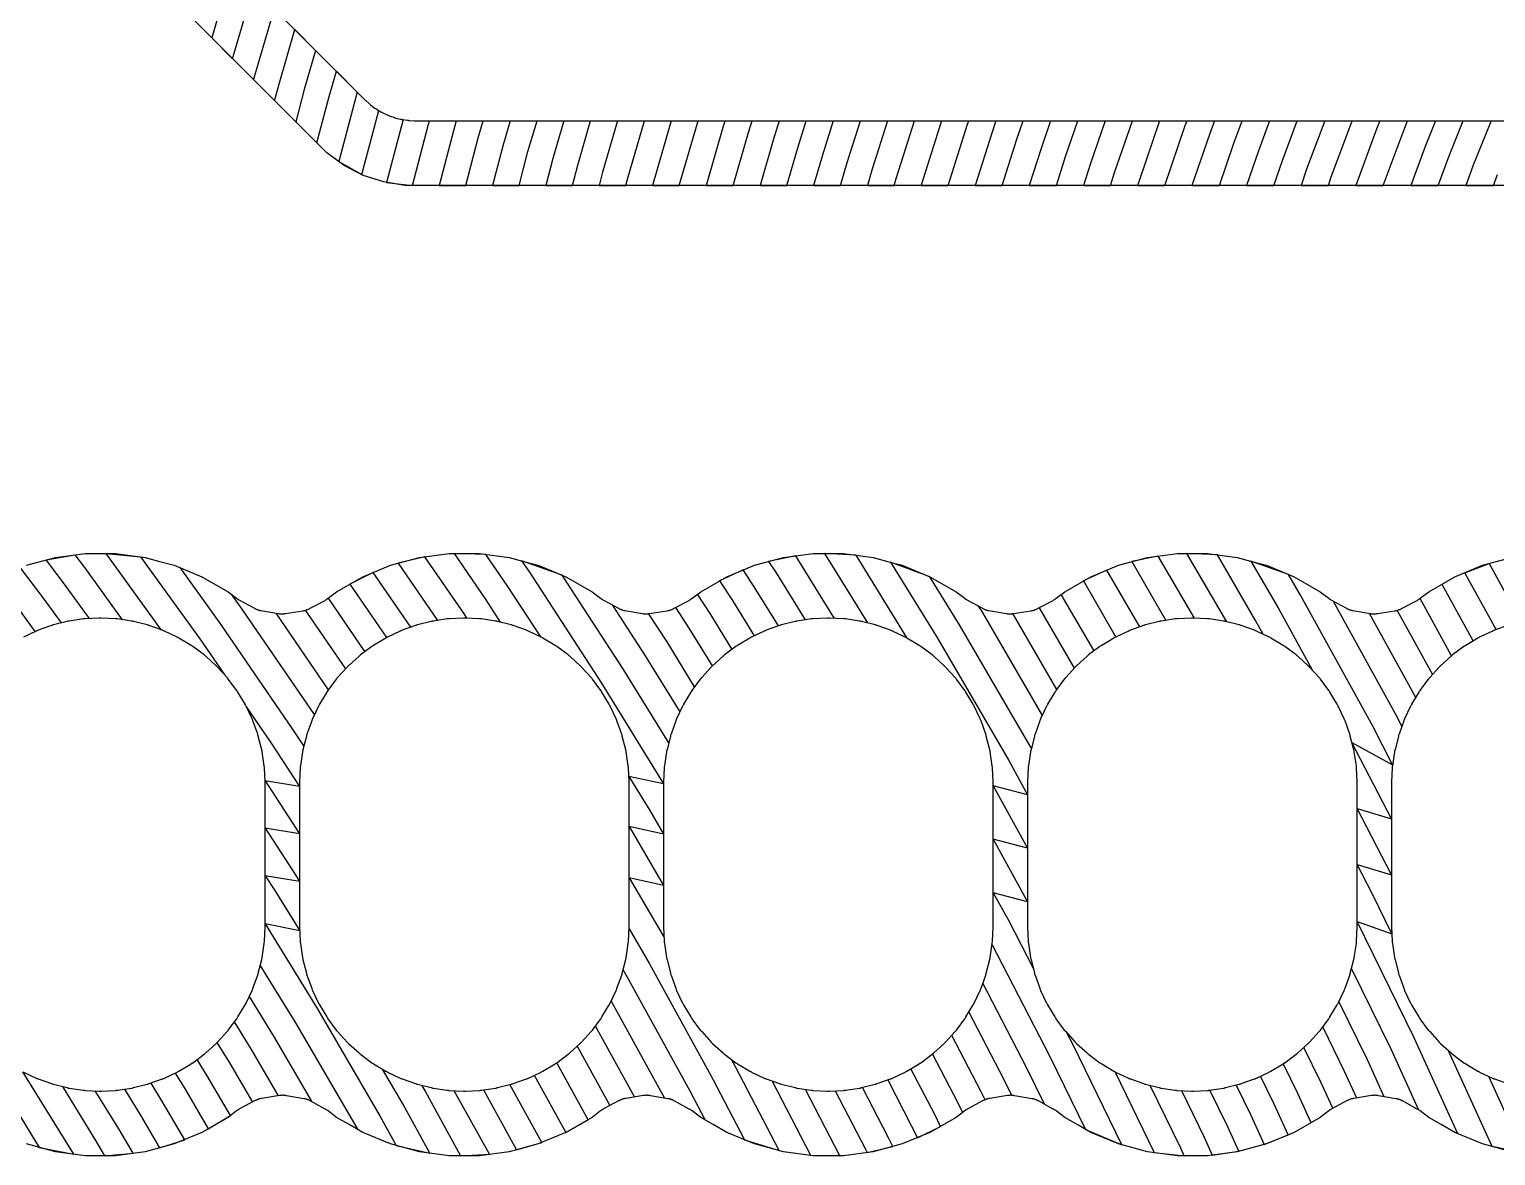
# Model space of a CAD drawing. Header units: metres. Extents: x 100 to 171, y -146 to -25.
# Drawn here: x 137.8 to 148.04, y -73.22 to -65.36 of the extents above; entities that cross this region are included whole.
import ezdxf

# ---------------------------------------------------------------- set-up
doc = ezdxf.new("R2010")
doc.units = ezdxf.units.M

msp = doc.modelspace()

# ---------------------------------------------------------------- linework, layer by layer
for points in [[(127.786, -53.494), (140.146, -65.854), (140.149, -65.856), (140.152, -65.859), (140.177, -65.882), (140.18, -65.884), (140.183, -65.887), (140.186, -65.889), (140.188, -65.891), (140.216, -65.912), (140.219, -65.914), (140.222, -65.916), (140.225, -65.918), (140.228, -65.92), (140.258, -65.937), (140.261, -65.939), (140.264, -65.941), (140.267, -65.943), (140.271, -65.944), (140.302, -65.959), (140.305, -65.961), (140.309, -65.962), (140.312, -65.963), (140.315, -65.965), (140.348, -65.976), (140.351, -65.978), (140.355, -65.979), (140.358, -65.98), (140.362, -65.981), (140.395, -65.989), (140.399, -65.99), (140.402, -65.991), (140.406, -65.991), (140.41, -65.992), (140.444, -65.997), (140.447, -65.997), (140.451, -65.998), (140.455, -65.998), (140.458, -65.998), (140.493, -66), (140.496, -66), (140.5, -66), (161, -66)], [(160.025, -66.451), (140.425, -66.451), (140.277, -66.427), (140.135, -66.381), (140.002, -66.313), (139.881, -66.225), (139.767, -66.111), (127.415, -53.759)], [(138.933, -65.277), (139.032, -64.934), (139.079, -64.786), (139.222, -64.93), (139.204, -64.986), (139.078, -65.422), (139.223, -65.567), (139.366, -65.074), (139.512, -65.219), (139.376, -65.687), (139.369, -65.713)], [(139.516, -65.861), (139.55, -65.735), (139.657, -65.364), (139.802, -65.51), (139.723, -65.783), (139.664, -66.008), (139.811, -66.155), (139.897, -65.831), (139.948, -65.655), (140.093, -65.8), (140.07, -65.879), (139.963, -66.285), (140.125, -66.376), (140.243, -65.929)], [(140.412, -65.992), (140.297, -66.43), (140.478, -66.451), (140.59, -66.023), (140.597, -66), (140.784, -66), (140.764, -66.071), (140.664, -66.451), (140.85, -66.451), (140.937, -66.119), (140.972, -66), (141.159, -66), (141.111, -66.167), (141.036, -66.451), (141.222, -66.451), (141.284, -66.215), (141.347, -66), (141.534, -66), (141.458, -66.263), (141.408, -66.451), (141.595, -66.451), (141.631, -66.311), (141.721, -66), (141.909, -66), (141.805, -66.359), (141.781, -66.451), (141.967, -66.451), (141.978, -66.407), (142.096, -66), (142.284, -66), (142.153, -66.451), (142.34, -66.451), (142.471, -66), (142.659, -66), (142.649, -66.031), (142.528, -66.451), (142.715, -66.451), (142.822, -66.083), (142.848, -66), (143.037, -66), (142.994, -66.136), (142.903, -66.451), (143.09, -66.451), (143.166, -66.188), (143.226, -66), (143.414, -66), (143.338, -66.24), (143.277, -66.451), (143.465, -66.451), (143.511, -66.292), (143.603, -66), (143.792, -66), (143.683, -66.345), (143.652, -66.451), (143.84, -66.451), (143.855, -66.397), (143.981, -66), (144.17, -66), (144.027, -66.449), (144.027, -66.451), (144.216, -66.451), (144.351, -66.023), (144.359, -66), (144.549, -66), (144.522, -66.08), (144.405, -66.451), (144.593, -66.451), (144.693, -66.136), (144.74, -66), (144.93, -66), (144.864, -66.193), (144.782, -66.451), (144.971, -66.451), (145.035, -66.249), (145.12, -66), (145.311, -66), (145.206, -66.306), (145.16, -66.451), (145.349, -66.451), (145.377, -66.362), (145.501, -66), (145.691, -66), (145.548, -66.419), (145.537, -66.451), (145.727, -66.451), (145.87, -66.034), (145.883, -66), (146.075, -66), (146.04, -66.095), (145.917, -66.451), (146.108, -66.451), (146.209, -66.156), (146.267, -66), (146.459, -66), (146.379, -66.216), (146.298, -66.451), (146.488, -66.451), (146.548, -66.277), (146.651, -66), (146.843, -66), (146.717, -66.338), (146.679, -66.451), (146.869, -66.451), (146.887, -66.398), (147.035, -66), (147.228, -66), (147.208, -66.051), (147.06, -66.451), (147.252, -66.451), (147.376, -66.116), (147.422, -66), (147.616, -66), (147.544, -66.18), (147.444, -66.451), (147.636, -66.451), (147.712, -66.245), (147.81, -66), (148.004, -66), (147.88, -66.31), (147.828, -66.451), (148.02, -66.451), (148.048, -66.375)], [(137.784, -69.101), (137.987, -69.047), (138.195, -69.019), (138.405, -69.019), (138.613, -69.047), (138.706, -69.072), (138.816, -69.101), (139.009, -69.181), (139.191, -69.286), (139.251, -69.332), (139.254, -69.335), (139.257, -69.337), (139.261, -69.339), (139.264, -69.341), (139.267, -69.343), (139.271, -69.345), (139.375, -69.401), (139.378, -69.403), (139.381, -69.405), (139.385, -69.406), (139.388, -69.408), (139.392, -69.409), (139.395, -69.411), (139.399, -69.412), (139.402, -69.413), (139.406, -69.414), (139.409, -69.415), (139.413, -69.416), (139.417, -69.417), (139.42, -69.417), (139.542, -69.438), (139.545, -69.439), (139.549, -69.44), (139.553, -69.44), (139.557, -69.44), (139.561, -69.44), (139.564, -69.441), (139.568, -69.441), (139.572, -69.441), (139.576, -69.44), (139.58, -69.44), (139.583, -69.44), (139.587, -69.439), (139.591, -69.439), (139.713, -69.419), (139.716, -69.419), (139.72, -69.418), (139.724, -69.417), (139.728, -69.416), (139.731, -69.415), (139.735, -69.414), (139.738, -69.413), (139.742, -69.411), (139.746, -69.41), (139.749, -69.409), (139.753, -69.407), (139.756, -69.405), (139.759, -69.404), (139.868, -69.346), (139.871, -69.344), (139.874, -69.342), (139.877, -69.34), (139.88, -69.339), (139.883, -69.337), (139.886, -69.334), (139.889, -69.332), (139.949, -69.286), (140.131, -69.181), (140.324, -69.101), (140.527, -69.047), (140.735, -69.019), (140.945, -69.019), (141.153, -69.047), (141.246, -69.072), (141.356, -69.101), (141.549, -69.181), (141.731, -69.286), (141.791, -69.332), (141.794, -69.335), (141.797, -69.337), (141.801, -69.339), (141.804, -69.341), (141.807, -69.343), (141.811, -69.345), (141.915, -69.401), (141.918, -69.403), (141.921, -69.405), (141.925, -69.406), (141.928, -69.408), (141.932, -69.409), (141.935, -69.411), (141.939, -69.412), (141.942, -69.413), (141.946, -69.414), (141.949, -69.415), (141.953, -69.416), (141.957, -69.417), (141.96, -69.417), (142.082, -69.438), (142.085, -69.439), (142.089, -69.44), (142.093, -69.44), (142.097, -69.44), (142.101, -69.44), (142.104, -69.441), (142.108, -69.441), (142.112, -69.441), (142.116, -69.44), (142.12, -69.44), (142.123, -69.44), (142.127, -69.439), (142.131, -69.439), (142.253, -69.419), (142.256, -69.419), (142.26, -69.418), (142.264, -69.417), (142.268, -69.416), (142.271, -69.415), (142.275, -69.414), (142.278, -69.413), (142.282, -69.411), (142.286, -69.41), (142.289, -69.409), (142.293, -69.407), (142.296, -69.405), (142.299, -69.404), (142.408, -69.346), (142.411, -69.344), (142.414, -69.342), (142.417, -69.34), (142.42, -69.339), (142.423, -69.337), (142.426, -69.334), (142.429, -69.332), (142.489, -69.286), (142.671, -69.181), (142.864, -69.101), (143.067, -69.047), (143.275, -69.019), (143.485, -69.019), (143.693, -69.047), (143.786, -69.072), (143.896, -69.101), (144.089, -69.181), (144.271, -69.286), (144.331, -69.332), (144.334, -69.335), (144.337, -69.337), (144.341, -69.339), (144.344, -69.341), (144.347, -69.343), (144.351, -69.345), (144.455, -69.401), (144.458, -69.403), (144.461, -69.405), (144.465, -69.406), (144.468, -69.408), (144.472, -69.409), (144.475, -69.411), (144.479, -69.412), (144.482, -69.413), (144.486, -69.414), (144.489, -69.415), (144.493, -69.416), (144.497, -69.417), (144.5, -69.417), (144.622, -69.438), (144.625, -69.439), (144.629, -69.44), (144.633, -69.44), (144.637, -69.44), (144.641, -69.44), (144.644, -69.441), (144.648, -69.441), (144.652, -69.441), (144.656, -69.44), (144.66, -69.44), (144.663, -69.44), (144.667, -69.439), (144.671, -69.439), (144.793, -69.419), (144.796, -69.419), (144.8, -69.418), (144.804, -69.417), (144.808, -69.416), (144.811, -69.415), (144.815, -69.414), (144.818, -69.413), (144.822, -69.411), (144.826, -69.41), (144.829, -69.409), (144.833, -69.407), (144.836, -69.405), (144.839, -69.404), (144.948, -69.346), (144.951, -69.344), (144.954, -69.342), (144.957, -69.34), (144.96, -69.339), (144.963, -69.337), (144.966, -69.334), (144.969, -69.332), (145.029, -69.286), (145.211, -69.181), (145.404, -69.101), (145.607, -69.047), (145.815, -69.019), (146.025, -69.019), (146.233, -69.047), (146.326, -69.072), (146.436, -69.101), (146.629, -69.181), (146.811, -69.286), (146.871, -69.332), (146.874, -69.335), (146.877, -69.337), (146.881, -69.339), (146.884, -69.341), (146.887, -69.343), (146.891, -69.345), (146.995, -69.401), (146.998, -69.403), (147.001, -69.405), (147.005, -69.406), (147.008, -69.408), (147.012, -69.409), (147.015, -69.411), (147.019, -69.412), (147.022, -69.413), (147.026, -69.414), (147.029, -69.415), (147.033, -69.416), (147.037, -69.417), (147.04, -69.417), (147.162, -69.438), (147.165, -69.439), (147.169, -69.44), (147.173, -69.44), (147.177, -69.44), (147.181, -69.44), (147.184, -69.441), (147.188, -69.441), (147.192, -69.441), (147.196, -69.44), (147.2, -69.44), (147.203, -69.44), (147.207, -69.439), (147.211, -69.439), (147.333, -69.419), (147.336, -69.419), (147.34, -69.418), (147.344, -69.417), (147.348, -69.416), (147.351, -69.415), (147.355, -69.414), (147.358, -69.413), (147.362, -69.411), (147.366, -69.41), (147.369, -69.409), (147.373, -69.407), (147.376, -69.405), (147.379, -69.404), (147.488, -69.346), (147.491, -69.344), (147.494, -69.342), (147.497, -69.34), (147.5, -69.339), (147.503, -69.337), (147.506, -69.334), (147.509, -69.332), (147.569, -69.286), (147.751, -69.181), (147.944, -69.101), (148.147, -69.047)], [(138.225, -69.473), (138.044, -69.223), (137.923, -69.064), (138.123, -69.029), (138.189, -69.116), (138.453, -69.481)], [(138.727, -69.553), (138.341, -69.019), (138.58, -69.043), (138.994, -69.615), (139.163, -69.862)], [(140.858, -69.471), (140.84, -69.442), (140.565, -69.042), (140.378, -69.087), (140.652, -69.487)], [(141.373, -69.601), (141.139, -69.242), (140.99, -69.026), (140.768, -69.019), (140.989, -69.342), (141.091, -69.499)], [(143.422, -69.472), (143.167, -69.059), (143.152, -69.036), (142.963, -69.075), (143.015, -69.155), (143.217, -69.483)], [(143.93, -69.61), (143.573, -69.031), (143.354, -69.019), (143.653, -69.504)], [(145.935, -69.471), (145.682, -69.037), (145.497, -69.076), (145.735, -69.486)], [(146.413, -69.583), (146.361, -69.487), (146.094, -69.029), (145.88, -69.019), (146.157, -69.495)], [(137.846, -69.564), (137.755, -69.437), (137.57, -69.194), (137.74, -69.12), (137.9, -69.33), (138.026, -69.504)], [(139.72, -70.362), (139.642, -70.242), (139.141, -69.512), (138.857, -69.118)], [(140.466, -69.534), (140.204, -69.151), (140.041, -69.233), (140.297, -69.606)], [(142.266, -70.341), (141.95, -69.829), (141.522, -69.17), (141.239, -69.07), (141.289, -69.142), (141.798, -69.925), (142.23, -70.626), (141.988, -70.576), (142.134, -70.813), (142.23, -70.978), (141.99, -70.924), (142.23, -71.335), (141.99, -71.281), (142.234, -71.699)], [(143.031, -69.525), (142.863, -69.251), (142.786, -69.134), (142.621, -69.21), (142.711, -69.347), (142.863, -69.594)], [(144.796, -70.377), (144.795, -70.375), (144.295, -69.518), (144.088, -69.181), (143.814, -69.079), (144.141, -69.61), (144.638, -70.463), (144.77, -70.703), (144.53, -70.64), (144.77, -71.076), (144.53, -71.013), (144.77, -71.449), (144.53, -71.386), (144.638, -71.583), (144.809, -71.912)], [(145.553, -69.531), (145.322, -69.135), (145.159, -69.211), (145.386, -69.602)], [(147.773, -73.068), (147.467, -72.399), (147.07, -71.587), (147.312, -71.673), (147.177, -71.395), (147.07, -71.189), (147.31, -71.261), (147.07, -70.799), (147.31, -70.87), (147.033, -70.337), (147.317, -70.494), (147.178, -70.225), (146.674, -69.31), (146.59, -69.165), (146.327, -69.072), (146.518, -69.399), (146.756, -69.832)], [(148.039, -69.55), (147.82, -69.153), (147.991, -69.089), (148.215, -69.497)], [(147.66, -69.234), (147.878, -69.63)], [(139.212, -69.303), (139.288, -69.408), (139.792, -70.142), (139.794, -70.145)], [(140.146, -69.704), (139.891, -69.331)], [(142.709, -69.688), (142.559, -69.444), (142.467, -69.303)], [(145.234, -69.698), (145.005, -69.305)], [(146.903, -69.352), (147.337, -70.14), (147.381, -70.226)], [(147.729, -69.733), (147.509, -69.333)], [(137.853, -72.679), (137.856, -72.681), (137.86, -72.682), (137.863, -72.684), (137.867, -72.685), (137.959, -72.718), (137.963, -72.719), (137.966, -72.72), (137.97, -72.722), (137.973, -72.722), (138.068, -72.746), (138.072, -72.747), (138.076, -72.748), (138.079, -72.749), (138.083, -72.749), (138.18, -72.764), (138.184, -72.764), (138.187, -72.764), (138.191, -72.765), (138.195, -72.765), (138.293, -72.77), (138.296, -72.77), (138.3, -72.77), (138.304, -72.77), (138.307, -72.77), (138.405, -72.765), (138.409, -72.765), (138.413, -72.764), (138.416, -72.764), (138.42, -72.764), (138.517, -72.749), (138.521, -72.749), (138.524, -72.748), (138.528, -72.747), (138.531, -72.746), (138.627, -72.722), (138.63, -72.722), (138.634, -72.72), (138.637, -72.719), (138.641, -72.718), (138.733, -72.685), (138.737, -72.684), (138.74, -72.682), (138.743, -72.681), (138.747, -72.679), (138.835, -72.638), (138.839, -72.636), (138.842, -72.634), (138.845, -72.632), (138.848, -72.631), (138.933, -72.58), (138.936, -72.578), (138.939, -72.576), (138.942, -72.574), (138.945, -72.572), (139.024, -72.513), (139.027, -72.511), (139.03, -72.509), (139.032, -72.507), (139.035, -72.504), (139.108, -72.438), (139.11, -72.436), (139.113, -72.433), (139.116, -72.431), (139.118, -72.428), (139.184, -72.355), (139.187, -72.352), (139.189, -72.35), (139.191, -72.347), (139.193, -72.344), (139.252, -72.265), (139.254, -72.262), (139.256, -72.259), (139.258, -72.256), (139.26, -72.253), (139.311, -72.169), (139.312, -72.165), (139.314, -72.162), (139.316, -72.159), (139.317, -72.156), (139.359, -72.067), (139.361, -72.063), (139.362, -72.06), (139.364, -72.057), (139.365, -72.053), (139.398, -71.961), (139.399, -71.957), (139.4, -71.954), (139.401, -71.95), (139.402, -71.947), (139.426, -71.852), (139.427, -71.848), (139.428, -71.844), (139.429, -71.841), (139.429, -71.837), (139.444, -71.74), (139.444, -71.736), (139.444, -71.733), (139.445, -71.729), (139.445, -71.725), (139.45, -71.627), (139.45, -71.624), (139.45, -71.62), (139.45, -70.62), (139.45, -70.616), (139.45, -70.613), (139.445, -70.515), (139.445, -70.511), (139.444, -70.507), (139.444, -70.504), (139.444, -70.5), (139.429, -70.403), (139.429, -70.399), (139.428, -70.396), (139.427, -70.392), (139.426, -70.388), (139.402, -70.293), (139.401, -70.29), (139.4, -70.286), (139.399, -70.283), (139.398, -70.279), (139.365, -70.187), (139.364, -70.183), (139.362, -70.18), (139.361, -70.177), (139.359, -70.173), (139.317, -70.084), (139.316, -70.081), (139.314, -70.078), (139.312, -70.075), (139.311, -70.071), (139.26, -69.987), (139.258, -69.984), (139.256, -69.981), (139.254, -69.978), (139.252, -69.975), (139.193, -69.896), (139.191, -69.893), (139.189, -69.89), (139.187, -69.888), (139.184, -69.885), (139.118, -69.812), (139.116, -69.809), (139.113, -69.807), (139.11, -69.804), (139.108, -69.802), (139.035, -69.736), (139.032, -69.733), (139.03, -69.731), (139.027, -69.729), (139.024, -69.727), (138.945, -69.668), (138.942, -69.666), (138.939, -69.664), (138.936, -69.662), (138.933, -69.66), (138.848, -69.609), (138.845, -69.608), (138.842, -69.606), (138.839, -69.604), (138.835, -69.602), (138.747, -69.561), (138.743, -69.559), (138.74, -69.558), (138.737, -69.556), (138.733, -69.555), (138.641, -69.522), (138.637, -69.521), (138.634, -69.52), (138.63, -69.518), (138.627, -69.518), (138.531, -69.494), (138.528, -69.493), (138.524, -69.492), (138.521, -69.491), (138.517, -69.491), (138.42, -69.476), (138.416, -69.476), (138.413, -69.476), (138.409, -69.475), (138.405, -69.475), (138.307, -69.47), (138.304, -69.47), (138.3, -69.47), (138.296, -69.47), (138.293, -69.47), (138.195, -69.475), (138.191, -69.475), (138.187, -69.476), (138.184, -69.476), (138.18, -69.476), (138.083, -69.491), (138.079, -69.491), (138.076, -69.492), (138.072, -69.493), (138.068, -69.494), (137.973, -69.518), (137.97, -69.518), (137.966, -69.52), (137.963, -69.521), (137.959, -69.522), (137.867, -69.555), (137.863, -69.556), (137.86, -69.558), (137.856, -69.559), (137.853, -69.561), (137.764, -69.602)], [(139.892, -69.97), (139.526, -69.436)], [(140.393, -72.679), (140.396, -72.681), (140.4, -72.682), (140.403, -72.684), (140.407, -72.685), (140.499, -72.718), (140.503, -72.719), (140.506, -72.72), (140.51, -72.722), (140.513, -72.722), (140.608, -72.746), (140.612, -72.747), (140.616, -72.748), (140.619, -72.749), (140.623, -72.749), (140.72, -72.764), (140.724, -72.764), (140.727, -72.764), (140.731, -72.765), (140.735, -72.765), (140.833, -72.77), (140.836, -72.77), (140.84, -72.77), (140.844, -72.77), (140.847, -72.77), (140.945, -72.765), (140.949, -72.765), (140.953, -72.764), (140.956, -72.764), (140.96, -72.764), (141.057, -72.749), (141.061, -72.749), (141.064, -72.748), (141.068, -72.747), (141.071, -72.746), (141.167, -72.722), (141.17, -72.722), (141.174, -72.72), (141.177, -72.719), (141.181, -72.718), (141.273, -72.685), (141.277, -72.684), (141.28, -72.682), (141.283, -72.681), (141.287, -72.679), (141.375, -72.638), (141.379, -72.636), (141.382, -72.634), (141.385, -72.632), (141.388, -72.631), (141.473, -72.58), (141.476, -72.578), (141.479, -72.576), (141.482, -72.574), (141.485, -72.572), (141.564, -72.513), (141.567, -72.511), (141.57, -72.509), (141.572, -72.507), (141.575, -72.504), (141.648, -72.438), (141.65, -72.436), (141.653, -72.433), (141.656, -72.431), (141.658, -72.428), (141.724, -72.355), (141.727, -72.352), (141.729, -72.35), (141.731, -72.347), (141.733, -72.344), (141.792, -72.265), (141.794, -72.262), (141.796, -72.259), (141.798, -72.256), (141.8, -72.253), (141.851, -72.169), (141.852, -72.165), (141.854, -72.162), (141.856, -72.159), (141.857, -72.156), (141.899, -72.067), (141.901, -72.063), (141.902, -72.06), (141.904, -72.057), (141.905, -72.053), (141.938, -71.961), (141.939, -71.957), (141.94, -71.954), (141.941, -71.95), (141.942, -71.947), (141.966, -71.852), (141.967, -71.848), (141.968, -71.844), (141.969, -71.841), (141.969, -71.837), (141.984, -71.74), (141.984, -71.736), (141.984, -71.733), (141.985, -71.729), (141.985, -71.725), (141.99, -71.627), (141.99, -71.624), (141.99, -71.62), (141.99, -70.62), (141.99, -70.616), (141.99, -70.613), (141.985, -70.515), (141.985, -70.511), (141.984, -70.507), (141.984, -70.504), (141.984, -70.5), (141.969, -70.403), (141.969, -70.399), (141.968, -70.396), (141.967, -70.392), (141.966, -70.388), (141.942, -70.293), (141.941, -70.29), (141.94, -70.286), (141.939, -70.283), (141.938, -70.279), (141.905, -70.187), (141.904, -70.183), (141.902, -70.18), (141.901, -70.177), (141.899, -70.173), (141.857, -70.084), (141.856, -70.081), (141.854, -70.078), (141.852, -70.075), (141.851, -70.071), (141.8, -69.987), (141.798, -69.984), (141.796, -69.981), (141.794, -69.978), (141.792, -69.975), (141.733, -69.896), (141.731, -69.893), (141.729, -69.89), (141.727, -69.888), (141.724, -69.885), (141.658, -69.812), (141.656, -69.809), (141.653, -69.807), (141.65, -69.804), (141.648, -69.802), (141.575, -69.736), (141.572, -69.733), (141.57, -69.731), (141.567, -69.729), (141.564, -69.727), (141.485, -69.668), (141.482, -69.666), (141.479, -69.664), (141.476, -69.662), (141.473, -69.66), (141.388, -69.609), (141.385, -69.608), (141.382, -69.606), (141.379, -69.604), (141.375, -69.602), (141.287, -69.561), (141.283, -69.559), (141.28, -69.558), (141.277, -69.556), (141.273, -69.555), (141.181, -69.522), (141.177, -69.521), (141.174, -69.52), (141.17, -69.518), (141.167, -69.518), (141.071, -69.494), (141.068, -69.493), (141.064, -69.492), (141.061, -69.491), (141.057, -69.491), (140.96, -69.476), (140.956, -69.476), (140.953, -69.476), (140.949, -69.475), (140.945, -69.475), (140.847, -69.47), (140.844, -69.47), (140.84, -69.47), (140.836, -69.47), (140.833, -69.47), (140.735, -69.475), (140.731, -69.475), (140.727, -69.476), (140.724, -69.476), (140.72, -69.476), (140.623, -69.491), (140.619, -69.491), (140.616, -69.492), (140.612, -69.493), (140.608, -69.494), (140.513, -69.518), (140.51, -69.518), (140.506, -69.52), (140.503, -69.521), (140.499, -69.522), (140.407, -69.555), (140.403, -69.556), (140.4, -69.558), (140.396, -69.559), (140.393, -69.561), (140.304, -69.602), (140.301, -69.604), (140.298, -69.606), (140.295, -69.608), (140.291, -69.609), (140.207, -69.66), (140.204, -69.662), (140.201, -69.664), (140.198, -69.666), (140.195, -69.668), (140.116, -69.727), (140.113, -69.729), (140.11, -69.731), (140.108, -69.733), (140.105, -69.736), (140.032, -69.802), (140.029, -69.804), (140.027, -69.807), (140.024, -69.809), (140.022, -69.812), (139.956, -69.885), (139.953, -69.888), (139.951, -69.89), (139.949, -69.893), (139.946, -69.896), (139.888, -69.975), (139.886, -69.978), (139.884, -69.981), (139.882, -69.984), (139.88, -69.987), (139.829, -70.071), (139.828, -70.075), (139.826, -70.078), (139.824, -70.081), (139.822, -70.084), (139.78, -70.173), (139.779, -70.177), (139.777, -70.18), (139.776, -70.183), (139.775, -70.187), (139.742, -70.279), (139.741, -70.283), (139.739, -70.286), (139.738, -70.29), (139.738, -70.293), (139.714, -70.388), (139.713, -70.392), (139.712, -70.396), (139.711, -70.399), (139.711, -70.403), (139.696, -70.5), (139.696, -70.504), (139.695, -70.507), (139.695, -70.511), (139.695, -70.515), (139.69, -70.613), (139.69, -70.616), (139.69, -70.62), (139.69, -71.62), (139.69, -71.624), (139.69, -71.627), (139.695, -71.725), (139.695, -71.729), (139.695, -71.733), (139.696, -71.736), (139.696, -71.74), (139.711, -71.837), (139.711, -71.841), (139.712, -71.844), (139.713, -71.848), (139.714, -71.852), (139.738, -71.947), (139.738, -71.95), (139.739, -71.954), (139.741, -71.957), (139.742, -71.961), (139.775, -72.053), (139.776, -72.057), (139.777, -72.06), (139.779, -72.063), (139.78, -72.067), (139.822, -72.156), (139.824, -72.159), (139.826, -72.162), (139.828, -72.165), (139.829, -72.169), (139.88, -72.253), (139.882, -72.256), (139.884, -72.259), (139.886, -72.262), (139.888, -72.265), (139.946, -72.344), (139.949, -72.347), (139.951, -72.35), (139.953, -72.352), (139.956, -72.355), (140.022, -72.428), (140.024, -72.431), (140.027, -72.433), (140.029, -72.436), (140.032, -72.438), (140.105, -72.504), (140.108, -72.507), (140.11, -72.509), (140.113, -72.511), (140.116, -72.513), (140.195, -72.572), (140.198, -72.574), (140.201, -72.576), (140.204, -72.578), (140.207, -72.58), (140.291, -72.631), (140.295, -72.632), (140.298, -72.634), (140.301, -72.636), (140.304, -72.638), (140.393, -72.679)], [(139.73, -69.415), (140.011, -69.824)], [(141.872, -69.378), (142.102, -69.733), (142.344, -70.124)], [(142.447, -69.949), (142.254, -69.636), (142.126, -69.439)], [(142.933, -72.679), (142.936, -72.681), (142.94, -72.682), (142.943, -72.684), (142.947, -72.685), (143.039, -72.718), (143.043, -72.719), (143.046, -72.72), (143.05, -72.722), (143.053, -72.722), (143.148, -72.746), (143.152, -72.747), (143.156, -72.748), (143.159, -72.749), (143.163, -72.749), (143.26, -72.764), (143.264, -72.764), (143.267, -72.764), (143.271, -72.765), (143.275, -72.765), (143.373, -72.77), (143.376, -72.77), (143.38, -72.77), (143.384, -72.77), (143.387, -72.77), (143.485, -72.765), (143.489, -72.765), (143.493, -72.764), (143.496, -72.764), (143.5, -72.764), (143.597, -72.749), (143.601, -72.749), (143.604, -72.748), (143.608, -72.747), (143.611, -72.746), (143.707, -72.722), (143.71, -72.722), (143.714, -72.72), (143.717, -72.719), (143.721, -72.718), (143.813, -72.685), (143.817, -72.684), (143.82, -72.682), (143.823, -72.681), (143.827, -72.679), (143.915, -72.638), (143.919, -72.636), (143.922, -72.634), (143.925, -72.632), (143.928, -72.631), (144.013, -72.58), (144.016, -72.578), (144.019, -72.576), (144.022, -72.574), (144.025, -72.572), (144.104, -72.513), (144.107, -72.511), (144.11, -72.509), (144.112, -72.507), (144.115, -72.504), (144.188, -72.438), (144.19, -72.436), (144.193, -72.433), (144.196, -72.431), (144.198, -72.428), (144.264, -72.355), (144.267, -72.352), (144.269, -72.35), (144.271, -72.347), (144.273, -72.344), (144.332, -72.265), (144.334, -72.262), (144.336, -72.259), (144.338, -72.256), (144.34, -72.253), (144.391, -72.169), (144.392, -72.165), (144.394, -72.162), (144.396, -72.159), (144.397, -72.156), (144.439, -72.067), (144.441, -72.063), (144.442, -72.06), (144.444, -72.057), (144.445, -72.053), (144.478, -71.961), (144.479, -71.957), (144.48, -71.954), (144.481, -71.95), (144.482, -71.947), (144.506, -71.852), (144.507, -71.848), (144.508, -71.844), (144.509, -71.841), (144.509, -71.837), (144.524, -71.74), (144.524, -71.736), (144.524, -71.733), (144.525, -71.729), (144.525, -71.725), (144.53, -71.627), (144.53, -71.624), (144.53, -71.62), (144.53, -70.62), (144.53, -70.616), (144.53, -70.613), (144.525, -70.515), (144.525, -70.511), (144.524, -70.507), (144.524, -70.504), (144.524, -70.5), (144.509, -70.403), (144.509, -70.399), (144.508, -70.396), (144.507, -70.392), (144.506, -70.388), (144.482, -70.293), (144.481, -70.29), (144.48, -70.286), (144.479, -70.283), (144.478, -70.279), (144.445, -70.187), (144.444, -70.183), (144.442, -70.18), (144.441, -70.177), (144.439, -70.173), (144.397, -70.084), (144.396, -70.081), (144.394, -70.078), (144.392, -70.075), (144.391, -70.071), (144.34, -69.987), (144.338, -69.984), (144.336, -69.981), (144.334, -69.978), (144.332, -69.975), (144.273, -69.896), (144.271, -69.893), (144.269, -69.89), (144.267, -69.888), (144.264, -69.885), (144.198, -69.812), (144.196, -69.809), (144.193, -69.807), (144.19, -69.804), (144.188, -69.802), (144.115, -69.736), (144.112, -69.733), (144.11, -69.731), (144.107, -69.729), (144.104, -69.727), (144.025, -69.668), (144.022, -69.666), (144.019, -69.664), (144.016, -69.662), (144.013, -69.66), (143.928, -69.609), (143.925, -69.608), (143.922, -69.606), (143.919, -69.604), (143.915, -69.602), (143.827, -69.561), (143.823, -69.559), (143.82, -69.558), (143.817, -69.556), (143.813, -69.555), (143.721, -69.522), (143.717, -69.521), (143.714, -69.52), (143.71, -69.518), (143.707, -69.518), (143.611, -69.494), (143.608, -69.493), (143.604, -69.492), (143.601, -69.491), (143.597, -69.491), (143.5, -69.476), (143.496, -69.476), (143.493, -69.476), (143.489, -69.475), (143.485, -69.475), (143.387, -69.47), (143.384, -69.47), (143.38, -69.47), (143.376, -69.47), (143.373, -69.47), (143.275, -69.475), (143.271, -69.475), (143.267, -69.476), (143.264, -69.476), (143.26, -69.476), (143.163, -69.491), (143.159, -69.491), (143.156, -69.492), (143.152, -69.493), (143.148, -69.494), (143.053, -69.518), (143.05, -69.518), (143.046, -69.52), (143.043, -69.521), (143.039, -69.522), (142.947, -69.555), (142.943, -69.556), (142.94, -69.558), (142.936, -69.559), (142.933, -69.561), (142.844, -69.602), (142.841, -69.604), (142.838, -69.606), (142.835, -69.608), (142.831, -69.609), (142.747, -69.66), (142.744, -69.662), (142.741, -69.664), (142.738, -69.666), (142.735, -69.668), (142.656, -69.727), (142.653, -69.729), (142.65, -69.731), (142.648, -69.733), (142.645, -69.736), (142.572, -69.802), (142.569, -69.804), (142.567, -69.807), (142.564, -69.809), (142.562, -69.812), (142.496, -69.885), (142.493, -69.888), (142.491, -69.89), (142.489, -69.893), (142.486, -69.896), (142.428, -69.975), (142.426, -69.978), (142.424, -69.981), (142.422, -69.984), (142.42, -69.987), (142.369, -70.071), (142.368, -70.075), (142.366, -70.078), (142.364, -70.081), (142.362, -70.084), (142.32, -70.173), (142.319, -70.177), (142.317, -70.18), (142.316, -70.183), (142.315, -70.187), (142.282, -70.279), (142.281, -70.283), (142.279, -70.286), (142.278, -70.29), (142.278, -70.293), (142.254, -70.388), (142.253, -70.392), (142.252, -70.396), (142.251, -70.399), (142.251, -70.403), (142.236, -70.5), (142.236, -70.504), (142.235, -70.507), (142.235, -70.511), (142.235, -70.515), (142.23, -70.613), (142.23, -70.616), (142.23, -70.62), (142.23, -71.62), (142.23, -71.624), (142.23, -71.627), (142.235, -71.725), (142.235, -71.729), (142.235, -71.733), (142.236, -71.736), (142.236, -71.74), (142.251, -71.837), (142.251, -71.841), (142.252, -71.844), (142.253, -71.848), (142.254, -71.852), (142.278, -71.947), (142.278, -71.95), (142.279, -71.954), (142.281, -71.957), (142.282, -71.961), (142.315, -72.053), (142.316, -72.057), (142.317, -72.06), (142.319, -72.063), (142.32, -72.067), (142.362, -72.156), (142.364, -72.159), (142.366, -72.162), (142.368, -72.165), (142.369, -72.169), (142.42, -72.253), (142.422, -72.256), (142.424, -72.259), (142.426, -72.262), (142.428, -72.265), (142.486, -72.344), (142.489, -72.347), (142.491, -72.35), (142.493, -72.352), (142.496, -72.355), (142.562, -72.428), (142.564, -72.431), (142.567, -72.433), (142.569, -72.436), (142.572, -72.438), (142.645, -72.504), (142.648, -72.507), (142.65, -72.509), (142.653, -72.511), (142.656, -72.513), (142.735, -72.572), (142.738, -72.574), (142.741, -72.576), (142.744, -72.578), (142.747, -72.58), (142.831, -72.631), (142.835, -72.632), (142.838, -72.634), (142.841, -72.636), (142.844, -72.638), (142.933, -72.679)], [(142.313, -69.396), (142.407, -69.54), (142.569, -69.804)], [(144.425, -69.386), (144.45, -69.425), (144.872, -70.149)], [(144.974, -69.967), (144.666, -69.439)], [(145.473, -72.679), (145.476, -72.681), (145.48, -72.682), (145.483, -72.684), (145.487, -72.685), (145.579, -72.718), (145.583, -72.719), (145.586, -72.72), (145.59, -72.722), (145.593, -72.722), (145.688, -72.746), (145.692, -72.747), (145.696, -72.748), (145.699, -72.749), (145.703, -72.749), (145.8, -72.764), (145.804, -72.764), (145.807, -72.764), (145.811, -72.765), (145.815, -72.765), (145.913, -72.77), (145.916, -72.77), (145.92, -72.77), (145.924, -72.77), (145.927, -72.77), (146.025, -72.765), (146.029, -72.765), (146.033, -72.764), (146.036, -72.764), (146.04, -72.764), (146.137, -72.749), (146.141, -72.749), (146.144, -72.748), (146.148, -72.747), (146.151, -72.746), (146.247, -72.722), (146.25, -72.722), (146.254, -72.72), (146.257, -72.719), (146.261, -72.718), (146.353, -72.685), (146.357, -72.684), (146.36, -72.682), (146.363, -72.681), (146.367, -72.679), (146.455, -72.638), (146.459, -72.636), (146.462, -72.634), (146.465, -72.632), (146.468, -72.631), (146.553, -72.58), (146.556, -72.578), (146.559, -72.576), (146.562, -72.574), (146.565, -72.572), (146.644, -72.513), (146.647, -72.511), (146.65, -72.509), (146.652, -72.507), (146.655, -72.504), (146.728, -72.438), (146.73, -72.436), (146.733, -72.433), (146.736, -72.431), (146.738, -72.428), (146.804, -72.355), (146.807, -72.352), (146.809, -72.35), (146.811, -72.347), (146.813, -72.344), (146.872, -72.265), (146.874, -72.262), (146.876, -72.259), (146.878, -72.256), (146.88, -72.253), (146.931, -72.169), (146.932, -72.165), (146.934, -72.162), (146.936, -72.159), (146.937, -72.156), (146.979, -72.067), (146.981, -72.063), (146.982, -72.06), (146.984, -72.057), (146.985, -72.053), (147.018, -71.961), (147.019, -71.957), (147.02, -71.954), (147.021, -71.95), (147.022, -71.947), (147.046, -71.852), (147.047, -71.848), (147.048, -71.844), (147.049, -71.841), (147.049, -71.837), (147.064, -71.74), (147.064, -71.736), (147.064, -71.733), (147.065, -71.729), (147.065, -71.725), (147.07, -71.627), (147.07, -71.624), (147.07, -71.62), (147.07, -70.62), (147.07, -70.616), (147.07, -70.613), (147.065, -70.515), (147.065, -70.511), (147.064, -70.507), (147.064, -70.504), (147.064, -70.5), (147.049, -70.403), (147.049, -70.399), (147.048, -70.396), (147.047, -70.392), (147.046, -70.388), (147.022, -70.293), (147.021, -70.29), (147.02, -70.286), (147.019, -70.283), (147.018, -70.279), (146.985, -70.187), (146.984, -70.183), (146.982, -70.18), (146.981, -70.177), (146.979, -70.173), (146.937, -70.084), (146.936, -70.081), (146.934, -70.078), (146.932, -70.075), (146.931, -70.071), (146.88, -69.987), (146.878, -69.984), (146.876, -69.981), (146.874, -69.978), (146.872, -69.975), (146.813, -69.896), (146.811, -69.893), (146.809, -69.89), (146.807, -69.888), (146.804, -69.885), (146.738, -69.812), (146.736, -69.809), (146.733, -69.807), (146.73, -69.804), (146.728, -69.802), (146.655, -69.736), (146.652, -69.733), (146.65, -69.731), (146.647, -69.729), (146.644, -69.727), (146.565, -69.668), (146.562, -69.666), (146.559, -69.664), (146.556, -69.662), (146.553, -69.66), (146.468, -69.609), (146.465, -69.608), (146.462, -69.606), (146.459, -69.604), (146.455, -69.602), (146.367, -69.561), (146.363, -69.559), (146.36, -69.558), (146.357, -69.556), (146.353, -69.555), (146.261, -69.522), (146.257, -69.521), (146.254, -69.52), (146.25, -69.518), (146.247, -69.518), (146.151, -69.494), (146.148, -69.493), (146.144, -69.492), (146.141, -69.491), (146.137, -69.491), (146.04, -69.476), (146.036, -69.476), (146.033, -69.476), (146.029, -69.475), (146.025, -69.475), (145.927, -69.47), (145.924, -69.47), (145.92, -69.47), (145.916, -69.47), (145.913, -69.47), (145.815, -69.475), (145.811, -69.475), (145.807, -69.476), (145.804, -69.476), (145.8, -69.476), (145.703, -69.491), (145.699, -69.491), (145.696, -69.492), (145.692, -69.493), (145.688, -69.494), (145.593, -69.518), (145.59, -69.518), (145.586, -69.52), (145.583, -69.521), (145.579, -69.522), (145.487, -69.555), (145.483, -69.556), (145.48, -69.558), (145.476, -69.559), (145.473, -69.561), (145.384, -69.602), (145.381, -69.604), (145.378, -69.606), (145.375, -69.608), (145.371, -69.609), (145.287, -69.66), (145.284, -69.662), (145.281, -69.664), (145.278, -69.666), (145.275, -69.668), (145.196, -69.727), (145.193, -69.729), (145.19, -69.731), (145.188, -69.733), (145.185, -69.736), (145.112, -69.802), (145.109, -69.804), (145.107, -69.807), (145.104, -69.809), (145.102, -69.812), (145.036, -69.885), (145.033, -69.888), (145.031, -69.89), (145.029, -69.893), (145.026, -69.896), (144.968, -69.975), (144.966, -69.978), (144.964, -69.981), (144.962, -69.984), (144.96, -69.987), (144.909, -70.071), (144.908, -70.075), (144.906, -70.078), (144.904, -70.081), (144.902, -70.084), (144.86, -70.173), (144.859, -70.177), (144.857, -70.18), (144.856, -70.183), (144.855, -70.187), (144.822, -70.279), (144.821, -70.283), (144.819, -70.286), (144.818, -70.29), (144.818, -70.293), (144.794, -70.388), (144.793, -70.392), (144.792, -70.396), (144.791, -70.399), (144.791, -70.403), (144.776, -70.5), (144.776, -70.504), (144.775, -70.507), (144.775, -70.511), (144.775, -70.515), (144.77, -70.613), (144.77, -70.616), (144.77, -70.62), (144.77, -71.62), (144.77, -71.624), (144.77, -71.627), (144.775, -71.725), (144.775, -71.729), (144.775, -71.733), (144.776, -71.736), (144.776, -71.74), (144.791, -71.837), (144.791, -71.841), (144.792, -71.844), (144.793, -71.848), (144.794, -71.852), (144.818, -71.947), (144.818, -71.95), (144.819, -71.954), (144.821, -71.957), (144.822, -71.961), (144.855, -72.053), (144.856, -72.057), (144.857, -72.06), (144.859, -72.063), (144.86, -72.067), (144.902, -72.156), (144.904, -72.159), (144.906, -72.162), (144.908, -72.165), (144.909, -72.169), (144.96, -72.253), (144.962, -72.256), (144.964, -72.259), (144.966, -72.262), (144.968, -72.265), (145.026, -72.344), (145.029, -72.347), (145.031, -72.35), (145.033, -72.352), (145.036, -72.355), (145.102, -72.428), (145.104, -72.431), (145.107, -72.433), (145.109, -72.436), (145.112, -72.438), (145.185, -72.504), (145.188, -72.507), (145.19, -72.509), (145.193, -72.511), (145.196, -72.513), (145.275, -72.572), (145.278, -72.574), (145.281, -72.576), (145.284, -72.578), (145.287, -72.58), (145.371, -72.631), (145.375, -72.632), (145.378, -72.634), (145.381, -72.636), (145.384, -72.638), (145.473, -72.679)], [(144.85, -69.398), (145.096, -69.819)], [(147.478, -70.024), (147.155, -69.437)], [(147.349, -69.416), (147.595, -69.863)], [(148.119, -69.522), (148.027, -69.555), (148.023, -69.556), (148.02, -69.558), (148.016, -69.559), (148.013, -69.561), (147.924, -69.602), (147.921, -69.604), (147.918, -69.606), (147.915, -69.608), (147.911, -69.609), (147.827, -69.66), (147.824, -69.662), (147.821, -69.664), (147.818, -69.666), (147.815, -69.668), (147.736, -69.727), (147.733, -69.729), (147.73, -69.731), (147.728, -69.733), (147.725, -69.736), (147.652, -69.802), (147.649, -69.804), (147.647, -69.807), (147.644, -69.809), (147.642, -69.812), (147.576, -69.885), (147.573, -69.888), (147.571, -69.89), (147.569, -69.893), (147.566, -69.896), (147.508, -69.975), (147.506, -69.978), (147.504, -69.981), (147.502, -69.984), (147.5, -69.987), (147.449, -70.071), (147.448, -70.075), (147.446, -70.078), (147.444, -70.081), (147.442, -70.084), (147.4, -70.173), (147.399, -70.177), (147.397, -70.18), (147.396, -70.183), (147.395, -70.187), (147.362, -70.279), (147.361, -70.283), (147.359, -70.286), (147.358, -70.29), (147.358, -70.293), (147.334, -70.388), (147.333, -70.392), (147.332, -70.396), (147.331, -70.399), (147.331, -70.403), (147.316, -70.5), (147.316, -70.504), (147.315, -70.507), (147.315, -70.511), (147.315, -70.515), (147.31, -70.613), (147.31, -70.616), (147.31, -70.62), (147.31, -71.62), (147.31, -71.624), (147.31, -71.627), (147.315, -71.725), (147.315, -71.729), (147.315, -71.733), (147.316, -71.736), (147.316, -71.74), (147.331, -71.837), (147.331, -71.841), (147.332, -71.844), (147.333, -71.848), (147.334, -71.852), (147.358, -71.947), (147.358, -71.95), (147.359, -71.954), (147.361, -71.957), (147.362, -71.961), (147.395, -72.053), (147.396, -72.057), (147.397, -72.06), (147.399, -72.063), (147.4, -72.067), (147.442, -72.156), (147.444, -72.159), (147.446, -72.162), (147.448, -72.165), (147.449, -72.169), (147.5, -72.253), (147.502, -72.256), (147.504, -72.259), (147.506, -72.262), (147.508, -72.265), (147.566, -72.344), (147.569, -72.347), (147.571, -72.35), (147.573, -72.352), (147.576, -72.355), (147.642, -72.428), (147.644, -72.431), (147.647, -72.433), (147.649, -72.436), (147.652, -72.438), (147.725, -72.504), (147.728, -72.507), (147.73, -72.509), (147.733, -72.511), (147.736, -72.513), (147.815, -72.572), (147.818, -72.574), (147.821, -72.576), (147.824, -72.578), (147.827, -72.58), (147.911, -72.631), (147.915, -72.632), (147.918, -72.634), (147.921, -72.636), (147.924, -72.638), (148.013, -72.679)], [(139.321, -70.091), (139.493, -70.342), (139.69, -70.645), (139.449, -70.606), (139.69, -70.975), (139.45, -70.936), (139.669, -71.273), (139.69, -71.307), (139.45, -71.267), (139.517, -71.37), (139.691, -71.653), (139.45, -71.604), (139.818, -72.201), (140.253, -72.948), (140.364, -73.149), (140.599, -73.203), (140.41, -72.859), (140.269, -72.617)], [(136.885, -70.385), (137.15, -70.751), (136.91, -70.726), (137.081, -70.963), (137.15, -71.063), (136.91, -71.033), (136.934, -71.066), (137.15, -71.381), (136.91, -71.35), (137.154, -71.705), (136.908, -71.665), (137.098, -71.942), (137.54, -72.622), (137.874, -73.163), (138.114, -73.21), (137.76, -72.635)], [(141.989, -71.637), (142.132, -71.883), (142.574, -72.686), (142.794, -73.11), (143.036, -73.185), (142.733, -72.601), (142.705, -72.55)], [(144.522, -71.75), (144.926, -72.528), (145.174, -73.038), (145.427, -73.145), (145.087, -72.448), (145.043, -72.363)], [(140.098, -73.04), (140.096, -73.036), (139.664, -72.294), (139.416, -71.892)], [(142.52, -72.971), (142.416, -72.771), (141.976, -71.972), (141.948, -71.924)], [(147.03, -71.916), (147.304, -72.476), (147.498, -72.9)], [(144.888, -72.862), (144.765, -72.609), (144.458, -72.017)], [(139.339, -72.11), (139.509, -72.386), (139.776, -72.845)], [(141.864, -72.142), (142.237, -72.819)], [(144.36, -72.219), (144.604, -72.69), (144.658, -72.799)], [(147.258, -72.809), (147.141, -72.553), (146.942, -72.146)], [(139.543, -72.802), (139.355, -72.479), (139.236, -72.286)], [(142.027, -72.811), (141.754, -72.316)], [(146.829, -72.323), (146.978, -72.63), (147.064, -72.818)], [(139.114, -72.432), (139.201, -72.572), (139.361, -72.847)], [(144.473, -72.831), (144.444, -72.771), (144.241, -72.381)], [(141.627, -72.457), (141.855, -72.871)], [(144.106, -72.512), (144.283, -72.852), (144.316, -72.919)], [(146.899, -72.89), (146.816, -72.707), (146.698, -72.465)], [(147.985, -72.666), (148.223, -73.187), (148.231, -73.204), (148.011, -73.157), (147.704, -72.485)], [(137.764, -72.638), (137.853, -72.679)], [(138.822, -72.644), (138.892, -72.757), (139.053, -73.033), (139.208, -72.941), (139.046, -72.664), (138.975, -72.549)], [(141.328, -72.66), (141.547, -73.059), (141.703, -72.97), (141.485, -72.572)], [(143.794, -72.692), (143.961, -73.014), (144.001, -73.095), (144.163, -73.016), (144.122, -72.933), (143.956, -72.614)], [(145.378, -72.634), (145.654, -73.199), (145.863, -73.221), (145.839, -73.169), (145.625, -72.731)], [(146.553, -72.58), (146.653, -72.784), (146.747, -72.99)], [(138.035, -72.738), (138.274, -73.127), (138.329, -73.221), (138.528, -73.204), (138.429, -73.034), (138.265, -72.768)], [(138.469, -72.756), (138.583, -72.942), (138.714, -73.166), (138.889, -73.109), (138.737, -72.849), (138.654, -72.714)], [(140.543, -72.73), (140.566, -72.77), (140.814, -73.221), (141.015, -73.211), (140.77, -72.767)], [(140.973, -72.762), (141.203, -73.18), (141.38, -73.129), (141.158, -72.725)], [(142.987, -72.7), (143.256, -73.218), (143.46, -73.221), (143.22, -72.758)], [(143.428, -72.768), (143.64, -73.176), (143.651, -73.199), (143.83, -73.156), (143.8, -73.095), (143.619, -72.744)], [(146.225, -72.728), (146.328, -72.938), (146.421, -73.143), (146.588, -73.075), (146.49, -72.861), (146.395, -72.666)], [(148.013, -72.679), (148.016, -72.681), (148.02, -72.682), (148.023, -72.684), (148.027, -72.685), (148.119, -72.718)], [(148.147, -73.193), (147.944, -73.139), (147.751, -73.059), (147.656, -73.004), (147.569, -72.954), (147.509, -72.908), (147.506, -72.905), (147.503, -72.903), (147.499, -72.901), (147.496, -72.899), (147.492, -72.897), (147.489, -72.895), (147.385, -72.839), (147.382, -72.837), (147.379, -72.835), (147.375, -72.834), (147.372, -72.832), (147.368, -72.831), (147.365, -72.829), (147.361, -72.828), (147.358, -72.827), (147.354, -72.826), (147.35, -72.825), (147.347, -72.824), (147.343, -72.823), (147.34, -72.823), (147.218, -72.802), (147.214, -72.801), (147.211, -72.8), (147.207, -72.8), (147.203, -72.8), (147.199, -72.8), (147.195, -72.799), (147.192, -72.799), (147.188, -72.799), (147.184, -72.8), (147.18, -72.8), (147.176, -72.8), (147.173, -72.801), (147.169, -72.801), (147.047, -72.821), (147.044, -72.821), (147.04, -72.822), (147.036, -72.823), (147.032, -72.824), (147.029, -72.825), (147.025, -72.826), (147.021, -72.827), (147.018, -72.829), (147.014, -72.83), (147.011, -72.831), (147.007, -72.833), (147.004, -72.835), (147, -72.836), (146.892, -72.894), (146.889, -72.896), (146.886, -72.898), (146.883, -72.9), (146.88, -72.901), (146.877, -72.903), (146.874, -72.906), (146.871, -72.908), (146.811, -72.954), (146.629, -73.059), (146.436, -73.139), (146.233, -73.193), (146.025, -73.221), (145.815, -73.221), (145.607, -73.193), (145.404, -73.139), (145.211, -73.059), (145.116, -73.004), (145.029, -72.954), (144.969, -72.908), (144.966, -72.905), (144.963, -72.903), (144.959, -72.901), (144.956, -72.899), (144.952, -72.897), (144.949, -72.895), (144.845, -72.839), (144.842, -72.837), (144.839, -72.835), (144.835, -72.834), (144.832, -72.832), (144.828, -72.831), (144.825, -72.829), (144.821, -72.828), (144.818, -72.827), (144.814, -72.826), (144.81, -72.825), (144.807, -72.824), (144.803, -72.823), (144.8, -72.823), (144.678, -72.802), (144.674, -72.801), (144.671, -72.8), (144.667, -72.8), (144.663, -72.8), (144.659, -72.8), (144.655, -72.799), (144.652, -72.799), (144.648, -72.799), (144.644, -72.8), (144.64, -72.8), (144.636, -72.8), (144.633, -72.801), (144.629, -72.801), (144.507, -72.821), (144.504, -72.821), (144.5, -72.822), (144.496, -72.823), (144.492, -72.824), (144.489, -72.825), (144.485, -72.826), (144.481, -72.827), (144.478, -72.829), (144.474, -72.83), (144.471, -72.831), (144.467, -72.833), (144.464, -72.835), (144.46, -72.836), (144.352, -72.894), (144.349, -72.896), (144.346, -72.898), (144.343, -72.9), (144.34, -72.901), (144.337, -72.903), (144.334, -72.906), (144.331, -72.908), (144.271, -72.954), (144.089, -73.059), (143.896, -73.139), (143.693, -73.193), (143.485, -73.221), (143.275, -73.221), (143.067, -73.193), (142.864, -73.139), (142.671, -73.059), (142.576, -73.004), (142.489, -72.954), (142.429, -72.908), (142.426, -72.905), (142.423, -72.903), (142.419, -72.901), (142.416, -72.899), (142.412, -72.897), (142.409, -72.895), (142.305, -72.839), (142.302, -72.837), (142.299, -72.835), (142.295, -72.834), (142.292, -72.832), (142.288, -72.831), (142.285, -72.829), (142.281, -72.828), (142.278, -72.827), (142.274, -72.826), (142.27, -72.825), (142.267, -72.824), (142.263, -72.823), (142.26, -72.823), (142.138, -72.802), (142.134, -72.801), (142.131, -72.8), (142.127, -72.8), (142.123, -72.8), (142.119, -72.8), (142.115, -72.799), (142.112, -72.799), (142.108, -72.799), (142.104, -72.8), (142.1, -72.8), (142.096, -72.8), (142.093, -72.801), (142.089, -72.801), (141.967, -72.821), (141.964, -72.821), (141.96, -72.822), (141.956, -72.823), (141.952, -72.824), (141.949, -72.825), (141.945, -72.826), (141.941, -72.827), (141.938, -72.829), (141.934, -72.83), (141.931, -72.831), (141.927, -72.833), (141.924, -72.835), (141.92, -72.836), (141.812, -72.894), (141.809, -72.896), (141.806, -72.898), (141.803, -72.9), (141.8, -72.901), (141.797, -72.903), (141.794, -72.906), (141.791, -72.908), (141.731, -72.954), (141.549, -73.059), (141.356, -73.139), (141.153, -73.193), (140.945, -73.221), (140.735, -73.221), (140.527, -73.193), (140.324, -73.139), (140.131, -73.059), (140.036, -73.004), (139.949, -72.954), (139.889, -72.908), (139.886, -72.905), (139.883, -72.903), (139.879, -72.901), (139.876, -72.899), (139.872, -72.897), (139.869, -72.895), (139.765, -72.839), (139.762, -72.837), (139.759, -72.835), (139.755, -72.834), (139.752, -72.832), (139.748, -72.831), (139.745, -72.829), (139.741, -72.828), (139.738, -72.827), (139.734, -72.826), (139.73, -72.825), (139.727, -72.824), (139.723, -72.823), (139.72, -72.823), (139.598, -72.802), (139.594, -72.801), (139.591, -72.8), (139.587, -72.8), (139.583, -72.8), (139.579, -72.8), (139.575, -72.799), (139.572, -72.799), (139.568, -72.799), (139.564, -72.8), (139.56, -72.8), (139.556, -72.8), (139.553, -72.801), (139.549, -72.801), (139.427, -72.821), (139.424, -72.821), (139.42, -72.822), (139.416, -72.823), (139.412, -72.824), (139.409, -72.825), (139.405, -72.826), (139.401, -72.827), (139.398, -72.829), (139.394, -72.83), (139.391, -72.831), (139.387, -72.833), (139.384, -72.835), (139.38, -72.836), (139.272, -72.894), (139.269, -72.896), (139.266, -72.898), (139.263, -72.9), (139.26, -72.901), (139.257, -72.903), (139.254, -72.906), (139.251, -72.908), (139.191, -72.954), (139.009, -73.059), (138.816, -73.139), (138.613, -73.193), (138.405, -73.221), (138.195, -73.221), (137.987, -73.193), (137.784, -73.139)], [(145.843, -72.766), (146.002, -73.092), (146.059, -73.216), (146.245, -73.19), (146.165, -73.015), (146.042, -72.763)]]:
    msp.add_lwpolyline(points)

doc.saveas('drawing.dxf')
